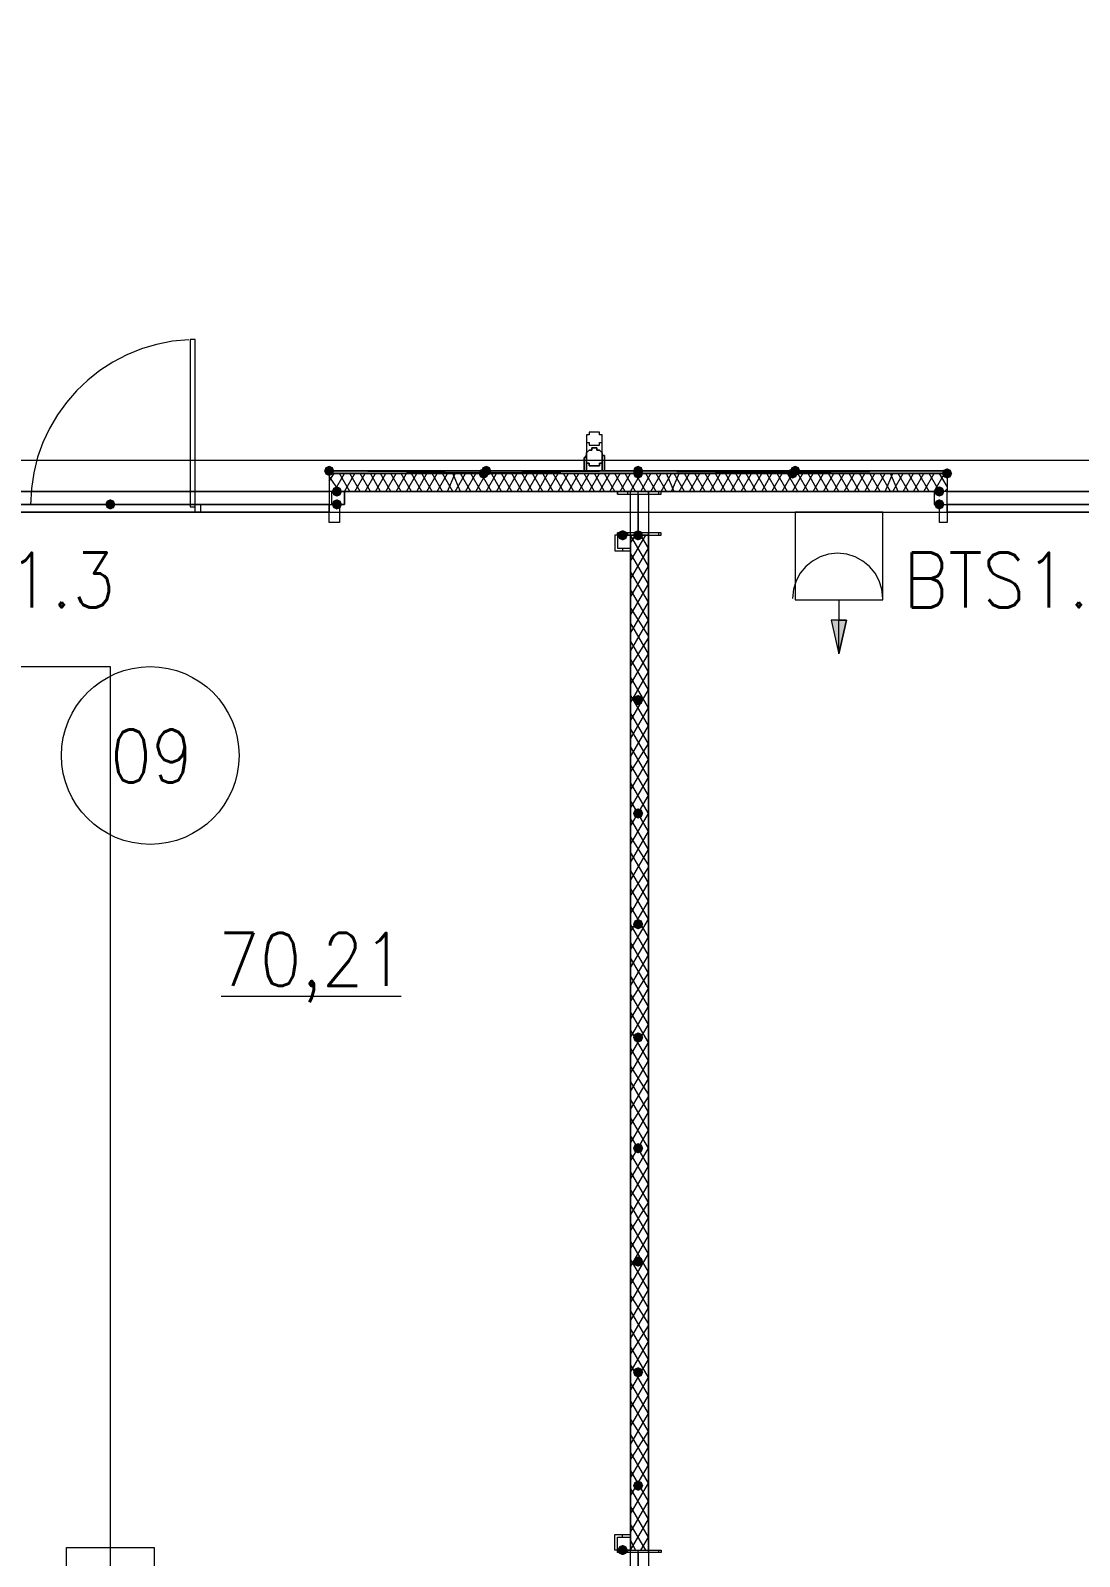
# Model space of a CAD drawing. Header units: millimetres. Extents: x 0 to 420, y 0 to 297.
# Drawn here: x 138.18 to 155.42, y 204.7 to 229.78 of the extents above; entities that cross this region are included whole.
import ezdxf

# ---------------------------------------------------------------- set-up
doc = ezdxf.new("R2010")
doc.units = ezdxf.units.MM
doc.styles.get("Standard").update_dxf_attribs({"font": 'STANDARD'})

msp = doc.modelspace()

# ---------------------------------------------------------------- hatches: boundary and pattern name
for color, points in [(254, [(143.171333, 222.546333), (143.146462, 222.486537), (143.086667, 222.461667), (143.026871, 222.486537), (143.002, 222.546333), (143.026871, 222.606129), (143.086667, 222.631), (143.146462, 222.606129)]), (254, [(145.711333, 222.504), (145.686462, 222.444204), (145.626667, 222.419333), (145.566871, 222.444204), (145.542, 222.504), (145.566871, 222.563796), (145.626667, 222.588667), (145.686462, 222.563796)]), (254, [(145.753667, 222.546333), (145.728796, 222.486537), (145.669, 222.461667), (145.609204, 222.486537), (145.584333, 222.546333), (145.609204, 222.606129), (145.669, 222.631), (145.728796, 222.606129)]), (254, [(148.251333, 222.546333), (148.226462, 222.486537), (148.166667, 222.461667), (148.106871, 222.486537), (148.082, 222.546333), (148.106871, 222.606129), (148.166667, 222.631), (148.226462, 222.606129)]), (254, [(148.251333, 222.546333), (148.226462, 222.486537), (148.166667, 222.461667), (148.106871, 222.486537), (148.082, 222.546333), (148.106871, 222.606129), (148.166667, 222.631), (148.226462, 222.606129)]), (254, [(148.251333, 222.504), (148.226462, 222.444204), (148.166667, 222.419333), (148.106871, 222.444204), (148.082, 222.504), (148.106871, 222.563796), (148.166667, 222.588667), (148.226462, 222.563796)]), (254, [(148.251333, 222.504), (148.226462, 222.444204), (148.166667, 222.419333), (148.106871, 222.444204), (148.082, 222.504), (148.106871, 222.563796), (148.166667, 222.588667), (148.226462, 222.563796)]), (254, [(150.791333, 222.504), (150.766462, 222.444204), (150.706667, 222.419333), (150.646871, 222.444204), (150.622, 222.504), (150.646871, 222.563796), (150.706667, 222.588667), (150.766462, 222.563796)]), (254, [(150.833667, 222.546333), (150.808796, 222.486537), (150.749, 222.461667), (150.689204, 222.486537), (150.664333, 222.546333), (150.689204, 222.606129), (150.749, 222.631), (150.808796, 222.606129)]), (254, [(153.331333, 222.504), (153.306462, 222.444204), (153.246667, 222.419333), (153.186871, 222.444204), (153.162, 222.504), (153.186871, 222.563796), (153.246667, 222.588667), (153.306462, 222.563796)]), (7, [(143.298333, 222.207667), (143.273462, 222.147871), (143.213667, 222.123), (143.153871, 222.147871), (143.129, 222.207667), (143.153871, 222.267462), (143.213667, 222.292333), (143.273462, 222.267463)]), (7, [(153.204333, 222.207667), (153.179463, 222.147871), (153.119667, 222.123), (153.059871, 222.147871), (153.035, 222.207667), (153.059871, 222.267462), (153.119667, 222.292333), (153.179462, 222.267463)]), (7, [(139.573, 221.996), (139.548129, 221.936204), (139.488333, 221.911333), (139.428538, 221.936204), (139.403667, 221.996), (139.428537, 222.055796), (139.488333, 222.080667), (139.548129, 222.055796)]), (7, [(139.573, 221.996), (139.548129, 221.936204), (139.488333, 221.911333), (139.428538, 221.936204), (139.403667, 221.996), (139.428537, 222.055796), (139.488333, 222.080667), (139.548129, 222.055796)]), (7, [(143.298333, 221.996), (143.273462, 221.936204), (143.213667, 221.911333), (143.153871, 221.936204), (143.129, 221.996), (143.153871, 222.055796), (143.213667, 222.080667), (143.273462, 222.055796)]), (7, [(153.204333, 221.996), (153.179463, 221.936204), (153.119667, 221.911333), (153.059871, 221.936204), (153.035, 221.996), (153.059871, 222.055796), (153.119667, 222.080667), (153.179462, 222.055796)]), (7, [(147.997333, 221.488), (147.972463, 221.428204), (147.912667, 221.403333), (147.852871, 221.428204), (147.828, 221.488), (147.852871, 221.547796), (147.912667, 221.572667), (147.972462, 221.547796)]), (7, [(148.251333, 221.488), (148.226462, 221.428204), (148.166667, 221.403333), (148.106871, 221.428204), (148.082, 221.488), (148.106871, 221.547796), (148.166667, 221.572667), (148.226462, 221.547796)]), (7, [(148.251333, 218.778667), (148.226462, 218.718871), (148.166667, 218.694), (148.106871, 218.718871), (148.082, 218.778667), (148.106871, 218.838462), (148.166667, 218.863333), (148.226462, 218.838463)]), (7, [(148.251333, 216.916), (148.226462, 216.856204), (148.166667, 216.831333), (148.106871, 216.856204), (148.082, 216.916), (148.106871, 216.975796), (148.166667, 217.000667), (148.226462, 216.975796)]), (7, [(148.251333, 215.095667), (148.226462, 215.035871), (148.166667, 215.011), (148.106871, 215.035871), (148.082, 215.095667), (148.106871, 215.155462), (148.166667, 215.180333), (148.226462, 215.155463)]), (7, [(148.251333, 213.233), (148.226462, 213.173204), (148.166667, 213.148333), (148.106871, 213.173204), (148.082, 213.233), (148.106871, 213.292796), (148.166667, 213.317667), (148.226462, 213.292796)]), (7, [(148.251333, 211.412667), (148.226462, 211.352871), (148.166667, 211.328), (148.106871, 211.352871), (148.082, 211.412667), (148.106871, 211.472462), (148.166667, 211.497333), (148.226462, 211.472463)]), (7, [(148.251333, 209.55), (148.226462, 209.490204), (148.166667, 209.465333), (148.106871, 209.490204), (148.082, 209.55), (148.106871, 209.609796), (148.166667, 209.634667), (148.226462, 209.609796)]), (7, [(148.251333, 207.729667), (148.226462, 207.669871), (148.166667, 207.645), (148.106871, 207.669871), (148.082, 207.729667), (148.106871, 207.789462), (148.166667, 207.814333), (148.226462, 207.789463)]), (7, [(148.251333, 205.867), (148.226462, 205.807204), (148.166667, 205.782333), (148.106871, 205.807204), (148.082, 205.867), (148.106871, 205.926796), (148.166667, 205.951667), (148.226462, 205.926796)]), (7, [(147.997333, 204.808667), (147.972463, 204.748871), (147.912667, 204.724), (147.852871, 204.748871), (147.828, 204.808667), (147.852871, 204.868462), (147.912667, 204.893333), (147.972462, 204.868463)])]:
    msp.add_hatch(color=color).paths.add_polyline_path(points, flags=0)
h = msp.add_hatch(color=7)
h.paths.add_polyline_path([(148.166667, 222.546333), (143.086667, 222.546333), (148.166667, 222.504)], flags=0)
h.paths.add_polyline_path([(143.086667, 222.546333), (148.166667, 222.504), (143.086667, 222.504)], flags=0)
h = msp.add_hatch(color=7)
h.paths.add_polyline_path([(153.246667, 222.546333), (148.166667, 222.546333), (153.246667, 222.504)], flags=0)
h.paths.add_polyline_path([(148.166667, 222.546333), (153.246667, 222.504), (148.166667, 222.504)], flags=0)
h = msp.add_hatch(color=6)
h.paths.add_polyline_path([(151.595667, 220.091), (151.468667, 219.540667), (151.468667, 220.091)], flags=0)
h.paths.add_polyline_path([(151.468667, 219.540667), (151.468667, 220.091), (151.341667, 220.091)], flags=0)

# ---------------------------------------------------------------- linework, layer by layer
at = {"color": 7, "lineweight": 0}
for points in [[(113.03, 231.351667), (374.65, 231.351667), (374.65, 222.715667), (113.03, 222.715667)], [(140.885333, 224.705333), (140.800667, 224.705333), (140.800667, 221.953667), (140.885333, 221.953667)], [(147.574, 223.054333), (147.574, 223.096667), (147.574, 223.139), (147.531667, 223.139), (147.531667, 223.181333), (147.489333, 223.181333), (147.447, 223.181333), (147.404667, 223.181333), (147.362333, 223.181333), (147.362333, 223.139), (147.32, 223.139), (147.32, 223.096667), (147.32, 223.054333), (147.32, 223.012), (147.362333, 223.012), (147.362333, 222.969667), (147.404667, 222.969667), (147.447, 222.969667), (147.489333, 222.969667), (147.531667, 222.969667), (147.531667, 223.012), (147.574, 223.012)], [(147.701, 222.546333), (147.616333, 222.546333), (147.616333, 222.758), (147.616333, 222.800333), (147.574, 222.800333), (147.574, 222.842667), (147.531667, 222.885), (147.489333, 222.885), (147.489333, 222.927333), (147.447, 222.927333), (147.404667, 222.927333), (147.404667, 222.885), (147.362333, 222.885), (147.32, 222.842667), (147.32, 222.800333), (147.277667, 222.758), (147.277667, 222.546333), (147.193, 222.546333), (147.32, 222.546333), (147.32, 222.758), (147.32, 222.800333), (147.32, 222.842667), (147.362333, 222.885), (147.404667, 222.885), (147.404667, 222.927333), (147.447, 222.927333), (147.489333, 222.927333), (147.489333, 222.885), (147.531667, 222.885), (147.574, 222.842667), (147.574, 222.800333), (147.574, 222.758), (147.574, 222.546333), (147.701, 222.546333), (147.616333, 222.546333), (147.616333, 222.758), (147.616333, 222.800333), (147.574, 222.800333), (147.574, 222.842667), (147.531667, 222.885), (147.489333, 222.885), (147.489333, 222.927333), (147.447, 222.927333), (147.404667, 222.927333), (147.404667, 222.885), (147.362333, 222.885), (147.32, 222.842667), (147.32, 222.800333), (147.277667, 222.758), (147.277667, 222.546333), (147.193, 222.546333), (147.32, 222.546333), (147.32, 222.758), (147.32, 222.800333), (147.32, 222.842667), (147.362333, 222.885), (147.404667, 222.885), (147.404667, 222.927333), (147.447, 222.927333), (147.489333, 222.927333), (147.489333, 222.885), (147.531667, 222.885), (147.574, 222.842667), (147.574, 222.800333), (147.574, 222.758), (147.574, 222.546333), (147.701, 222.546333), (147.574, 222.546333), (147.574, 222.758), (147.574, 222.800333), (147.574, 222.842667), (147.531667, 222.885), (147.489333, 222.885), (147.489333, 222.927333), (147.447, 222.927333), (147.404667, 222.927333), (147.404667, 222.885), (147.362333, 222.885), (147.32, 222.842667), (147.32, 222.800333), (147.32, 222.758), (147.32, 222.546333), (147.193, 222.546333), (147.277667, 222.546333), (147.277667, 222.758), (147.32, 222.800333), (147.32, 222.842667), (147.362333, 222.885), (147.404667, 222.885), (147.404667, 222.927333), (147.447, 222.927333), (147.489333, 222.927333), (147.489333, 222.885), (147.531667, 222.885), (147.574, 222.842667), (147.574, 222.800333), (147.616333, 222.800333), (147.616333, 222.758), (147.616333, 222.546333)], [(147.574, 222.758), (147.574, 222.715667), (147.574, 222.673333), (147.531667, 222.673333), (147.531667, 222.631), (147.489333, 222.631), (147.447, 222.631), (147.404667, 222.631), (147.362333, 222.631), (147.362333, 222.673333), (147.32, 222.673333), (147.32, 222.715667), (147.32, 222.758), (147.32, 222.800333), (147.32, 222.842667), (147.362333, 222.885), (147.404667, 222.885), (147.404667, 222.927333), (147.447, 222.927333), (147.489333, 222.927333), (147.489333, 222.885), (147.531667, 222.885), (147.574, 222.842667), (147.574, 222.800333), (147.574, 222.758), (147.574, 222.800333), (147.574, 222.842667), (147.531667, 222.885), (147.489333, 222.885), (147.489333, 222.927333), (147.447, 222.927333), (147.404667, 222.927333), (147.404667, 222.885), (147.362333, 222.885), (147.32, 222.842667), (147.32, 222.800333), (147.32, 222.758), (147.32, 222.715667), (147.32, 222.673333), (147.362333, 222.673333), (147.362333, 222.631), (147.404667, 222.631), (147.447, 222.631), (147.489333, 222.631), (147.531667, 222.631), (147.531667, 222.673333), (147.574, 222.673333), (147.574, 222.715667)], [(147.32, 222.758), (147.32, 222.715667), (147.32, 222.673333), (147.362333, 222.673333), (147.362333, 222.631), (147.404667, 222.631), (147.447, 222.631), (147.489333, 222.631), (147.531667, 222.631), (147.531667, 222.673333), (147.574, 222.673333), (147.574, 222.715667), (147.574, 222.758), (147.574, 222.800333), (147.574, 222.842667), (147.531667, 222.885), (147.489333, 222.885), (147.489333, 222.927333), (147.447, 222.927333), (147.404667, 222.927333), (147.404667, 222.885), (147.362333, 222.885), (147.32, 222.842667), (147.32, 222.800333)], [(100.922667, 105.029), (386.715, 105.029), (386.715, 222.715667), (100.922667, 222.715667)], [(148.166667, 222.546333), (143.086667, 222.546333), (148.166667, 222.504)], [(143.086667, 222.546333), (148.166667, 222.504), (143.086667, 222.504)], [(143.086667, 222.504), (148.166667, 222.504), (148.166667, 222.546333), (143.086667, 222.546333)], [(143.086667, 222.504), (148.166667, 222.504), (148.166667, 222.546333), (143.086667, 222.546333)], [(153.246667, 222.546333), (148.166667, 222.546333), (153.246667, 222.504)], [(148.166667, 222.546333), (153.246667, 222.504), (148.166667, 222.504)], [(153.246667, 222.546333), (148.166667, 222.546333), (148.166667, 222.504), (153.246667, 222.504)], [(153.246667, 222.546333), (148.166667, 222.546333), (148.166667, 222.504), (153.246667, 222.504)], [(130.937, 222.207667), (130.937, 187.706), (148.039667, 187.706), (148.039667, 222.207667)], [(135.847667, 221.996), (143.086667, 221.996), (143.086667, 221.869), (135.847667, 221.869)], [(140.885333, 221.996), (140.97, 221.996), (140.97, 221.869), (140.885333, 221.869)], [(143.086667, 221.996), (143.340667, 221.996), (143.340667, 222.207667), (143.086667, 222.207667)], [(143.086667, 221.699667), (143.086667, 221.996), (143.256, 221.996), (143.256, 221.699667)], [(143.129, 221.996), (143.129, 222.207667), (143.340667, 222.207667), (143.340667, 221.996)], [(147.828, 221.488), (148.547667, 221.488), (148.547667, 221.530333), (148.166667, 221.530333), (148.166667, 222.165333), (148.547667, 222.165333), (148.547667, 222.207667), (147.828, 222.207667), (147.828, 222.165333), (148.166667, 222.165333), (148.166667, 221.530333), (147.828, 221.530333)], [(165.438667, 187.706), (165.438667, 222.207667), (148.336, 222.207667), (148.336, 187.706)], [(153.035, 221.996), (153.246667, 221.996), (153.246667, 222.207667), (153.035, 222.207667), (153.035, 221.996), (153.246667, 221.996), (153.246667, 222.207667), (153.035, 222.207667)], [(153.119667, 221.699667), (153.119667, 221.996), (153.246667, 221.996), (153.246667, 221.699667)], [(153.246667, 221.996), (160.485667, 221.996), (160.485667, 221.869), (153.246667, 221.869)], [(148.039667, 221.488), (147.828, 221.488), (147.828, 221.276333), (148.039667, 221.276333), (148.039667, 221.488), (147.785667, 221.488), (147.785667, 221.234), (148.039667, 221.234)], [(148.336, 204.808667), (148.336, 221.488), (148.039667, 221.488), (148.039667, 204.808667)], [(148.039667, 204.808667), (147.828, 204.808667), (147.828, 205.020333), (148.039667, 205.020333), (148.039667, 204.808667), (147.785667, 204.808667), (147.785667, 205.062667), (148.039667, 205.062667)], [(148.547667, 204.089), (147.828, 204.089), (147.828, 204.131333), (148.166667, 204.131333), (148.166667, 204.766333), (147.828, 204.766333), (147.828, 204.808667), (148.547667, 204.808667), (148.547667, 204.766333), (148.166667, 204.766333), (148.166667, 204.131333), (148.547667, 204.131333)]]:
    msp.add_lwpolyline(points, close=True, dxfattribs=at)
for points in [[(140.77801, 224.702311), (140.509484, 224.676496), (140.249402, 224.625552), (139.998983, 224.550749), (139.75944, 224.453358), (139.531991, 224.334647), (139.317852, 224.195889), (139.118238, 224.038352), (138.934367, 223.863306), (138.767453, 223.672023), (138.618713, 223.465771), (138.489364, 223.245822), (138.380621, 223.013445), (138.2937, 222.76991), (138.229818, 222.516488), (138.190191, 222.254448), (138.176034, 221.985061)], [(147.32, 223.054333), (147.32, 222.758)], [(147.574, 222.758), (147.574, 223.054333)], [(143.086667, 222.504), (148.166667, 222.504), (143.086667, 222.504), (148.166667, 222.546333)], [(143.086667, 222.377), (143.171333, 222.504)], [(143.086667, 222.504), (143.086667, 222.207667)], [(143.086667, 222.504), (143.086667, 222.207667)], [(153.246667, 222.504), (143.086667, 222.504)], [(143.171333, 222.207667), (143.340667, 222.504)], [(143.425333, 222.207667), (143.256, 222.504)], [(143.340667, 222.207667), (143.51, 222.504)], [(143.594667, 222.207667), (143.425333, 222.504)], [(143.51, 222.207667), (143.679333, 222.504)], [(143.764, 222.207667), (143.594667, 222.504)], [(143.679333, 222.207667), (143.848667, 222.504)], [(143.933333, 222.207667), (143.764, 222.504)], [(143.848667, 222.207667), (144.018, 222.504)], [(144.102667, 222.207667), (143.933333, 222.504)], [(144.018, 222.207667), (144.187333, 222.504)], [(144.272, 222.207667), (144.102667, 222.504)], [(144.187333, 222.207667), (144.356667, 222.504)], [(144.441333, 222.207667), (144.272, 222.504)], [(144.356667, 222.207667), (144.526, 222.504)], [(144.610667, 222.207667), (144.441333, 222.504)], [(144.526, 222.207667), (144.695333, 222.504)], [(144.78, 222.207667), (144.610667, 222.504)], [(144.695333, 222.207667), (144.864667, 222.504)], [(144.949333, 222.207667), (144.78, 222.504)], [(144.864667, 222.207667), (145.034, 222.504)], [(145.118667, 222.207667), (144.949333, 222.504)], [(145.034, 222.207667), (145.161, 222.504)], [(145.245667, 222.207667), (145.118667, 222.504)], [(145.161, 222.207667), (145.330333, 222.504)], [(145.415, 222.207667), (145.245667, 222.504)], [(145.330333, 222.207667), (145.499667, 222.504)], [(145.584333, 222.207667), (145.415, 222.504)], [(145.499667, 222.207667), (145.669, 222.504)], [(145.753667, 222.207667), (145.584333, 222.504)], [(145.669, 222.207667), (145.838333, 222.504)], [(145.923, 222.207667), (145.753667, 222.504)], [(145.838333, 222.207667), (146.007667, 222.504)], [(146.092333, 222.207667), (145.923, 222.504)], [(146.007667, 222.207667), (146.177, 222.504)], [(146.261667, 222.207667), (146.092333, 222.504)], [(146.177, 222.207667), (146.346333, 222.504)], [(146.431, 222.207667), (146.261667, 222.504)], [(146.346333, 222.207667), (146.515667, 222.504)], [(146.600333, 222.207667), (146.431, 222.504)], [(146.515667, 222.207667), (146.685, 222.504)], [(146.769667, 222.207667), (146.600333, 222.504)], [(146.685, 222.207667), (146.854333, 222.504)], [(146.939, 222.207667), (146.769667, 222.504)], [(146.854333, 222.207667), (147.023667, 222.504)], [(147.108333, 222.207667), (146.939, 222.504)], [(147.023667, 222.207667), (147.193, 222.504)], [(147.277667, 222.207667), (147.108333, 222.504)], [(147.193, 222.207667), (147.362333, 222.504)], [(147.447, 222.207667), (147.277667, 222.504)], [(147.362333, 222.207667), (147.531667, 222.504)], [(147.616333, 222.207667), (147.447, 222.504)], [(147.531667, 222.207667), (147.701, 222.504)], [(147.785667, 222.207667), (147.616333, 222.504)], [(147.701, 222.207667), (147.870333, 222.504)], [(147.955, 222.207667), (147.785667, 222.504)], [(147.870333, 222.207667), (148.039667, 222.504)], [(148.124333, 222.207667), (147.955, 222.504)], [(148.039667, 222.207667), (148.209, 222.504)], [(148.293667, 222.207667), (148.124333, 222.504)], [(148.166667, 222.546333), (153.246667, 222.546333), (148.166667, 222.504), (153.246667, 222.504)], [(148.209, 222.207667), (148.378333, 222.504)], [(148.463, 222.207667), (148.293667, 222.504)], [(148.378333, 222.207667), (148.547667, 222.504)], [(148.632333, 222.207667), (148.463, 222.504)], [(148.547667, 222.207667), (148.717, 222.504)], [(148.759333, 222.207667), (148.632333, 222.504)], [(148.717, 222.207667), (148.844, 222.504)], [(148.928667, 222.207667), (148.759333, 222.504)], [(148.844, 222.207667), (149.013333, 222.504)], [(149.098, 222.207667), (148.928667, 222.504)], [(149.013333, 222.207667), (149.182667, 222.504)], [(149.267333, 222.207667), (149.098, 222.504)], [(149.182667, 222.207667), (149.352, 222.504)], [(149.436667, 222.207667), (149.267333, 222.504)], [(149.352, 222.207667), (149.521333, 222.504)], [(149.606, 222.207667), (149.436667, 222.504)], [(149.521333, 222.207667), (149.690667, 222.504)], [(149.775333, 222.207667), (149.606, 222.504)], [(149.690667, 222.207667), (149.86, 222.504)], [(149.944667, 222.207667), (149.775333, 222.504)], [(149.86, 222.207667), (150.029333, 222.504)], [(150.114, 222.207667), (149.944667, 222.504)], [(150.029333, 222.207667), (150.198667, 222.504)], [(150.283333, 222.207667), (150.114, 222.504)], [(150.198667, 222.207667), (150.368, 222.504)], [(150.452667, 222.207667), (150.283333, 222.504)], [(150.368, 222.207667), (150.537333, 222.504)], [(150.622, 222.207667), (150.452667, 222.504)], [(150.537333, 222.207667), (150.706667, 222.504)], [(150.791333, 222.207667), (150.622, 222.504)], [(150.706667, 222.207667), (150.876, 222.504)], [(150.960667, 222.207667), (150.791333, 222.504)], [(150.876, 222.207667), (151.045333, 222.504)], [(151.13, 222.207667), (150.960667, 222.504)], [(151.045333, 222.207667), (151.214667, 222.504)], [(151.299333, 222.207667), (151.13, 222.504)], [(151.214667, 222.207667), (151.384, 222.504)], [(151.468667, 222.207667), (151.299333, 222.504)], [(151.384, 222.207667), (151.553333, 222.504)], [(151.638, 222.207667), (151.468667, 222.504)], [(151.553333, 222.207667), (151.722667, 222.504)], [(151.807333, 222.207667), (151.638, 222.504)], [(151.722667, 222.207667), (151.892, 222.504)], [(151.976667, 222.207667), (151.807333, 222.504)], [(151.892, 222.207667), (152.061333, 222.504)], [(152.146, 222.207667), (151.976667, 222.504)], [(152.061333, 222.207667), (152.230667, 222.504)], [(152.315333, 222.207667), (152.146, 222.504)], [(152.230667, 222.207667), (152.357667, 222.504)], [(152.442333, 222.207667), (152.315333, 222.504)], [(152.357667, 222.207667), (152.527, 222.504)], [(152.611667, 222.207667), (152.442333, 222.504)], [(152.527, 222.207667), (152.696333, 222.504)], [(152.781, 222.207667), (152.611667, 222.504)], [(152.696333, 222.207667), (152.865667, 222.504)], [(152.950333, 222.207667), (152.781, 222.504)], [(152.865667, 222.207667), (153.035, 222.504)], [(153.119667, 222.207667), (152.950333, 222.504)], [(153.035, 222.207667), (153.204333, 222.504)], [(153.246667, 222.292333), (153.119667, 222.504)], [(153.246667, 222.504), (153.246667, 222.207667)], [(153.246667, 222.504), (153.246667, 222.207667)], [(143.256, 222.207667), (143.086667, 222.461667)], [(153.204333, 222.207667), (153.246667, 222.25)], [(135.847667, 222.080667), (135.847667, 222.207667), (139.488333, 222.207667)], [(139.488333, 221.996), (135.847667, 221.996), (135.847667, 222.080667)], [(139.488333, 222.207667), (143.086667, 222.207667), (143.086667, 222.080667)], [(143.086667, 222.080667), (143.086667, 221.996), (139.488333, 221.996)], [(143.256, 222.207667), (153.119667, 222.207667)], [(147.828, 222.165333), (147.828, 222.207667)], [(147.997333, 222.165333), (147.997333, 222.207667)], [(148.166667, 221.488), (148.166667, 222.207667)], [(148.336, 222.165333), (148.336, 222.207667)], [(148.505333, 222.165333), (148.505333, 222.207667)], [(153.246667, 222.080667), (153.246667, 222.207667), (156.887333, 222.207667)], [(156.887333, 221.996), (153.246667, 221.996), (153.246667, 222.080667)], [(147.828, 221.488), (147.828, 221.530333)], [(147.997333, 221.488), (147.997333, 221.530333)], [(148.039667, 221.361), (148.124333, 221.488)], [(148.039667, 221.064667), (148.293667, 221.488)], [(148.336, 220.98), (148.039667, 221.488)], [(148.336, 221.276333), (148.209, 221.488)], [(148.336, 221.488), (148.336, 221.530333)], [(148.505333, 221.488), (148.505333, 221.530333)], [(147.912667, 221.276333), (147.912667, 221.234)], [(148.039667, 220.768333), (148.336, 221.276333)], [(148.336, 220.683667), (148.039667, 221.191667)], [(148.039667, 220.472), (148.336, 220.98)], [(148.336, 220.387333), (148.039667, 220.895333)], [(148.039667, 220.175667), (148.336, 220.683667)], [(148.336, 220.091), (148.039667, 220.599)], [(148.039667, 219.879333), (148.336, 220.387333)], [(148.336, 219.837), (148.039667, 220.302667)], [(148.039667, 219.583), (148.336, 220.091)], [(148.336, 219.540667), (148.039667, 220.048667)], [(148.039667, 219.329), (148.336, 219.794667)], [(148.336, 219.244333), (148.039667, 219.752333)], [(148.039667, 219.032667), (148.336, 219.540667)], [(148.336, 218.948), (148.039667, 219.456)], [(148.039667, 218.736333), (148.336, 219.244333)], [(148.336, 218.651667), (148.039667, 219.159667)], [(148.039667, 218.44), (148.336, 218.948)], [(148.336, 218.355333), (148.039667, 218.863333)], [(148.039667, 218.143667), (148.336, 218.651667)], [(148.336, 218.059), (148.039667, 218.567)], [(148.039667, 217.847333), (148.336, 218.355333)], [(148.336, 217.805), (148.039667, 218.313)], [(148.039667, 217.593333), (148.336, 218.059)], [(148.336, 217.508667), (148.039667, 218.016667)], [(148.039667, 217.297), (148.336, 217.805)], [(148.336, 217.212333), (148.039667, 217.720333)], [(148.039667, 217.000667), (148.336, 217.508667)], [(148.336, 216.916), (148.039667, 217.424)], [(148.039667, 216.704333), (148.336, 217.212333)], [(148.336, 216.619667), (148.039667, 217.127667)], [(148.039667, 216.408), (148.336, 216.916)], [(148.336, 216.323333), (148.039667, 216.831333)], [(148.039667, 216.111667), (148.336, 216.619667)], [(148.336, 216.069333), (148.039667, 216.535)], [(148.039667, 215.815333), (148.336, 216.323333)], [(148.336, 215.773), (148.039667, 216.281)], [(148.039667, 215.561333), (148.336, 216.027)], [(148.336, 215.476667), (148.039667, 215.984667)], [(148.039667, 215.265), (148.336, 215.773)], [(148.336, 215.180333), (148.039667, 215.688333)], [(148.039667, 214.968667), (148.336, 215.476667)], [(148.336, 214.884), (148.039667, 215.392)], [(148.039667, 214.672333), (148.336, 215.180333)], [(148.336, 214.587667), (148.039667, 215.095667)], [(148.039667, 214.376), (148.336, 214.884)], [(148.336, 214.291333), (148.039667, 214.799333)], [(148.039667, 214.079667), (148.336, 214.587667)], [(148.336, 214.037333), (148.039667, 214.545333)], [(148.039667, 213.825667), (148.336, 214.291333)], [(148.336, 213.741), (148.039667, 214.249)], [(148.039667, 213.529333), (148.336, 214.037333)], [(148.336, 213.444667), (148.039667, 213.952667)], [(141.308667, 213.910333), (144.272, 213.910333)], [(148.039667, 213.233), (148.336, 213.741)], [(148.336, 213.148333), (148.039667, 213.656333)], [(148.039667, 212.936667), (148.336, 213.444667)], [(148.336, 212.852), (148.039667, 213.36)], [(148.039667, 212.640333), (148.336, 213.148333)], [(148.336, 212.555667), (148.039667, 213.063667)], [(148.039667, 212.344), (148.336, 212.852)], [(148.336, 212.301667), (148.039667, 212.767333)], [(148.039667, 212.047667), (148.336, 212.555667)], [(148.336, 212.005333), (148.039667, 212.513333)], [(148.039667, 211.793667), (148.336, 212.259333)], [(148.336, 211.709), (148.039667, 212.217)], [(148.039667, 211.497333), (148.336, 212.005333)], [(148.336, 211.412667), (148.039667, 211.920667)], [(148.039667, 211.201), (148.336, 211.709)], [(148.336, 211.116333), (148.039667, 211.624333)], [(148.039667, 210.904667), (148.336, 211.412667)], [(148.336, 210.82), (148.039667, 211.328)], [(148.039667, 210.608333), (148.336, 211.116333)], [(148.336, 210.523667), (148.039667, 211.031667)], [(148.039667, 210.312), (148.336, 210.82)], [(148.336, 210.269667), (148.039667, 210.735333)], [(148.039667, 210.058), (148.336, 210.523667)], [(148.336, 209.973333), (148.039667, 210.481333)], [(148.039667, 209.761667), (148.336, 210.269667)], [(148.336, 209.677), (148.039667, 210.185)], [(148.039667, 209.465333), (148.336, 209.973333)], [(148.336, 209.380667), (148.039667, 209.888667)], [(148.039667, 209.169), (148.336, 209.677)], [(148.336, 209.084333), (148.039667, 209.592333)], [(148.039667, 208.872667), (148.336, 209.380667)], [(148.336, 208.788), (148.039667, 209.296)], [(148.039667, 208.576333), (148.336, 209.084333)], [(148.336, 208.534), (148.039667, 208.999667)], [(148.039667, 208.28), (148.336, 208.788)], [(148.336, 208.237667), (148.039667, 208.745667)], [(148.039667, 208.026), (148.336, 208.491667)], [(148.336, 207.941333), (148.039667, 208.449333)], [(148.039667, 207.729667), (148.336, 208.237667)], [(148.336, 207.645), (148.039667, 208.153)], [(148.039667, 207.433333), (148.336, 207.941333)], [(148.336, 207.348667), (148.039667, 207.856667)], [(148.039667, 207.137), (148.336, 207.645)], [(148.336, 207.052333), (148.039667, 207.560333)], [(148.039667, 206.840667), (148.336, 207.348667)], [(148.336, 206.756), (148.039667, 207.264)], [(148.039667, 206.544333), (148.336, 207.052333)], [(148.336, 206.502), (148.039667, 206.967667)], [(148.039667, 206.290333), (148.336, 206.756)], [(148.336, 206.205667), (148.039667, 206.713667)], [(148.039667, 205.994), (148.336, 206.502)], [(148.336, 205.909333), (148.039667, 206.417333)], [(148.039667, 205.697667), (148.336, 206.205667)], [(148.336, 205.613), (148.039667, 206.121)], [(148.039667, 205.401333), (148.336, 205.909333)], [(148.336, 205.316667), (148.039667, 205.824667)], [(148.039667, 205.105), (148.336, 205.613)], [(148.336, 205.020333), (148.039667, 205.528333)], [(148.039667, 204.808667), (148.336, 205.316667)], [(148.293667, 204.808667), (148.039667, 205.232)], [(147.912667, 205.020333), (147.912667, 205.062667)], [(148.124333, 204.808667), (148.039667, 204.978)], [(148.209, 204.808667), (148.336, 205.020333)], [(138.768668, 204.850999), (140.208001, 204.850999)], [(147.828, 204.766333), (147.828, 204.808667)], [(147.997333, 204.766333), (147.997333, 204.808667)], [(148.166667, 204.089), (148.166667, 204.808667)], [(148.336, 204.766333), (148.336, 204.808667)], [(148.505333, 204.766333), (148.505333, 204.808667)]]:
    msp.add_lwpolyline(points, dxfattribs=at)
at = {"color": 6, "lineweight": 0}
for points in [[(134.704667, 221.869), (354.795667, 221.869), (367.411, 221.869), (367.411, 215.392), (376.851333, 215.392), (379.645333, 215.392), (379.645333, 191.135), (373.168333, 191.135), (373.168333, 163.872333), (372.999, 163.872333), (373.168333, 163.872333), (373.168333, 127.973667), (379.941667, 127.973667), (379.941667, 112.352667), (375.369667, 112.352667), (368.257667, 112.352667), (368.257667, 105.875667), (266.530667, 105.875667), (120.734667, 105.875667)], [(152.188333, 220.450833), (152.173282, 220.600137), (152.130115, 220.739199), (152.061811, 220.865041), (151.971349, 220.974682), (151.861707, 221.065144), (151.735866, 221.133448), (151.596804, 221.176616), (151.4475, 221.191667), (151.298196, 221.176616), (151.159134, 221.133448), (151.033293, 221.065144), (150.923651, 220.974682), (150.833189, 220.865041), (150.764885, 220.739199), (150.721718, 220.600137), (150.706667, 220.450833)], [(151.468667, 220.429667), (151.468667, 220.091), (151.341667, 220.091), (151.468667, 219.540667), (151.595667, 220.091), (151.468667, 220.091)]]:
    msp.add_lwpolyline(points, dxfattribs=at)
for points in [[(150.749, 221.869), (150.749, 220.429667), (152.188333, 220.429667), (152.188333, 221.869)], [(151.468667, 219.540667), (151.468667, 220.091), (151.341667, 220.091)], [(151.595667, 220.091), (151.468667, 219.540667), (151.468667, 220.091)]]:
    msp.add_lwpolyline(points, close=True, dxfattribs=at)
at = {"color": 1, "lineweight": 0}
msp.add_lwpolyline([(107.611335, 163.152666), (107.611335, 178.138666), (107.611335, 178.858333), (108.331001, 178.858333), (117.771335, 178.858333), (117.771335, 181.821666), (121.200335, 181.821666), (121.920001, 181.821666), (121.920001, 195.622333), (116.755335, 195.622333), (116.755335, 203.369333), (110.659335, 203.369333), (110.659335, 213.783332), (109.685668, 213.783332), (109.685668, 219.328999), (139.488334, 219.328999), (139.488334, 204.131333), (226.610334, 204.131333)], dxfattribs=at)
msp.add_lwpolyline([(140.208001, 203.411666), (138.768668, 203.411666), (138.768668, 204.850999), (140.208001, 204.850999)], close=True, dxfattribs=at)
at = {"color": 7, "lineweight": 0}
msp.add_circle((140.1445, 217.8685), 1.4605, dxfattribs=at)

# ---------------------------------------------------------------- texts
at = {"color": 7, "attachment_point": 1}
for s, insert, char_height, width in [('BTS1.1.3', (134.747003, 221.204234), 0.90157, 4.40767536), ('BTS1.1.4', (152.527003, 221.204234), 0.90157, 4.50784981), ('09', (139.488333, 218.29603), 0.872032, 1.06581689), ('70,21', (141.266339, 214.9517), 0.872032, 2.56764978)]:
    msp.add_mtext(s, dxfattribs=dict(at, insert=insert, char_height=char_height, width=width))

doc.saveas('drawing.dxf')
